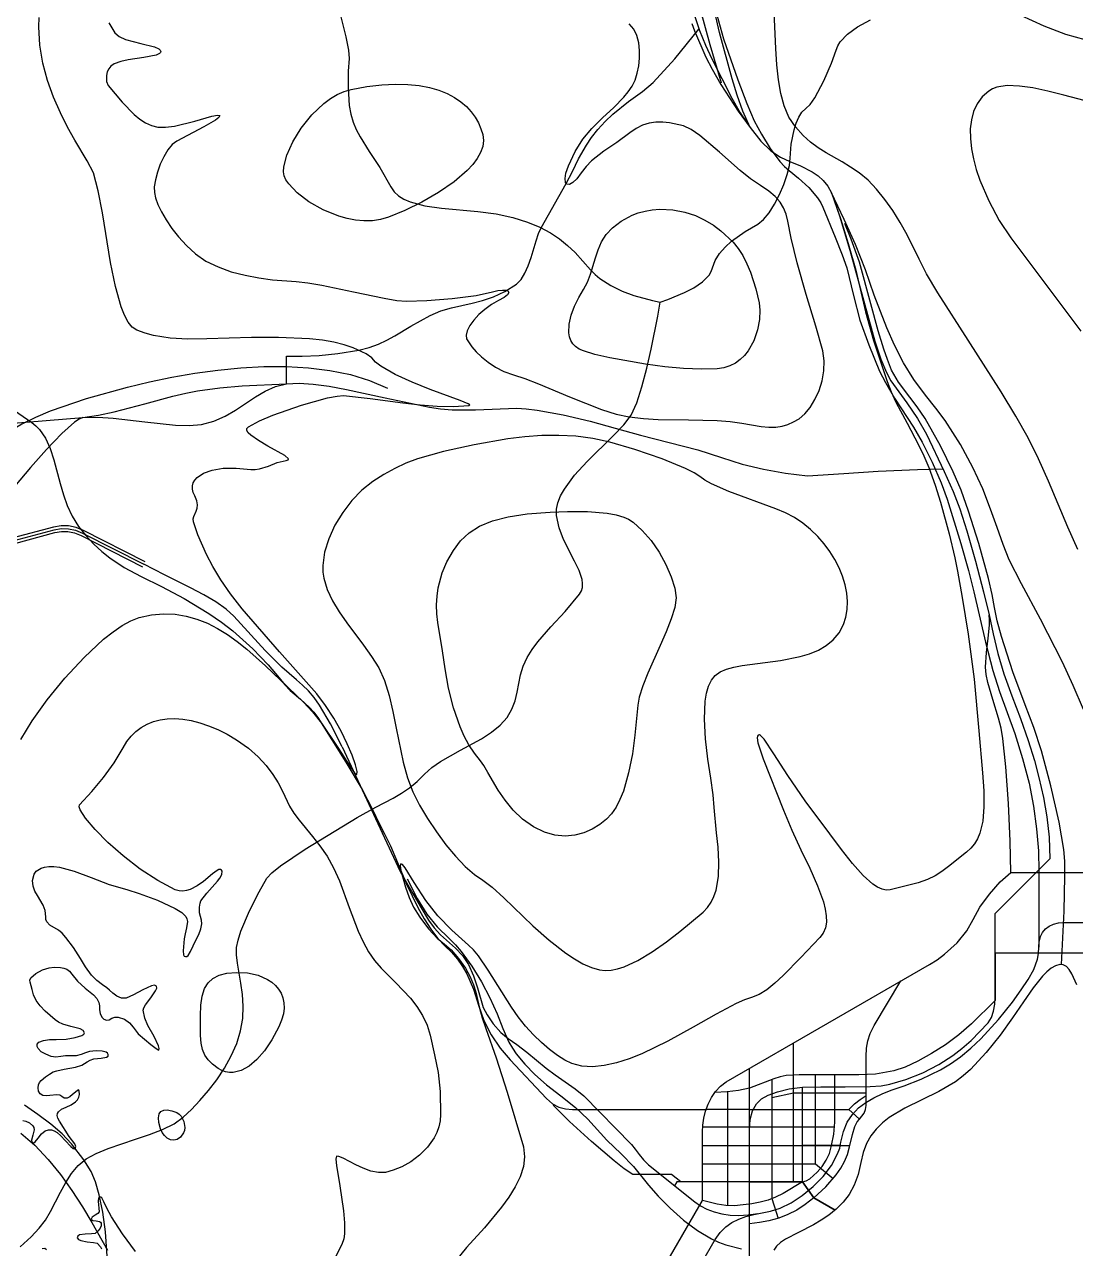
# Model space of a CAD drawing. Header units: inches. Extents: x 14835060 to 15200370, y 4673777 to 4962097.
# Drawn here: x 14933295 to 14964147, y 4713596 to 4749515 of the extents above; entities that cross this region are included whole.
import ezdxf

# ---------------------------------------------------------------- set-up
doc = ezdxf.new("R2010")
doc.units = ezdxf.units.IN
doc.header["$MEASUREMENT"] = 0
for name, color, linetype in [('100m', 7, 'Continuous'), ('200m', 7, 'Continuous'), ('500m', 7, 'Continuous'), ('8x', 7, 'Continuous'), ('8xx', 7, 'Continuous'), ('8xxÃ¦Â·Âµ', 7, 'Continuous'), ('8xÃ¦Â·Âµ', 7, 'Continuous'), ('9x', 7, 'Continuous'), ('9xx', 7, 'Continuous'), ('9xxÃ¦Â·Âµ', 7, 'Continuous'), ('9xÃ¦Â·Âµ', 7, 'Continuous'), ('Ã¥Â¶ÂºÃ¥ÂÂ—Ã¤ÂºÂ¤Ã©Â€Âš', 7, 'Continuous'), ('Ã¥Â·ÂžÃ¥Â¢Âƒ', 7, 'Continuous'), ('Ã¦Â²Â³Ã¥Â·ÂÃ£ÂƒÂ»Ã¦Â¹Â–Ã¦Â²Â¼', 7, 'Continuous'), ('Ã¦ÂµÂ·Ã¥Â²Â¸Ã§Â·Âš', 7, 'Continuous'), ('Ã¦ÂžÂ—Ã©ÂÂ“', 7, 'Continuous'), ('Ã¨Â‡Â¨Ã¦ÂµÂ·Ã§Â·Âš', 7, 'Continuous'), ('Ã©Â«Â˜Ã©Â€ÂŸÃ©ÂÂ“Ã¨Â·Â¯', 7, 'Continuous'), ('Ã©Â¹Â½Ã¥Â·ÂžÃ¥Â¸Â‚Ã©ÂÂ“', 7, 'Continuous'), ('Ã©Â¹Â½Ã¥Â·ÂžÃ§Â·Âš', 7, 'Continuous'), ('Ã©ÂÂ’Ã§Â©ÂºÃ¦Â€Â¥Ã¨Â¡ÂŒ', 7, 'Continuous')]:
    doc.layers.add(name, color=color, linetype=linetype)

msp = doc.modelspace()

# ---------------------------------------------------------------- linework, layer by layer
at = {"layer": '100m'}
for points in [[(14952888, 4749546), (14952965, 4749325), (14953295, 4748561), (14953478, 4748203), (14953736, 4747750), (14954249, 4746976), (14954593, 4746490), (14954385, 4746974), (14954211, 4747437), (14954065, 4747917), (14953694, 4749278), (14953534, 4750003)], [(14933188, 4728536), (14933521, 4729082), (14933964, 4729698), (14934482, 4730334), (14935044, 4730942), (14935615, 4731473), (14935895, 4731694), (14936164, 4731878), (14936420, 4732018), (14936658, 4732109), (14937025, 4732189), (14937378, 4732221), (14937716, 4732209), (14938043, 4732157), (14938358, 4732067), (14938664, 4731944), (14938961, 4731791), (14939252, 4731611), (14939537, 4731407), (14939817, 4731185), (14940371, 4730694), (14941486, 4729631), (14941753, 4729348), (14942015, 4729013), (14942495, 4728298), (14942861, 4727720), (14942981, 4727554), (14943021, 4727515), (14943048, 4727509), (14943056, 4727597), (14943008, 4727791), (14942909, 4728069), (14942767, 4728407), (14942586, 4728779), (14942374, 4729163), (14942135, 4729534), (14941877, 4729869), (14940785, 4731107), (14939688, 4732369), (14939344, 4732805), (14939057, 4733219), (14938824, 4733606), (14938637, 4733960), (14938385, 4734543), (14938257, 4734922), (14938248, 4735004), (14938266, 4735080), (14938336, 4735235), (14938365, 4735322), (14938376, 4735423), (14938357, 4735540), (14938295, 4735680), (14938248, 4735783), (14938225, 4735882), (14938225, 4735976), (14938249, 4736064), (14938293, 4736146), (14938359, 4736221), (14938547, 4736348), (14938807, 4736439), (14939130, 4736492), (14939509, 4736500), (14939936, 4736459), (14940066, 4736454), (14940196, 4736473), (14940453, 4736556), (14940711, 4736657), (14940974, 4736723), (14941032, 4736740), (14941040, 4736771), (14940936, 4736865), (14940442, 4737145), (14940163, 4737305), (14939938, 4737460), (14939863, 4737533), (14939822, 4737599), (14939823, 4737658), (14939872, 4737709), (14940197, 4737880), (14940583, 4738048), (14941429, 4738346), (14942191, 4738555), (14942474, 4738611), (14942656, 4738627), (14943443, 4738541), (14944401, 4738409), (14944907, 4738351), (14945409, 4738313), (14945893, 4738305), (14946343, 4738336), (14946363, 4738351), (14946321, 4738380), (14946083, 4738479), (14945201, 4738807), (14944677, 4739017), (14944176, 4739247), (14943760, 4739488), (14943603, 4739610), (14943489, 4739731), (14943320, 4739850), (14942940, 4740023), (14942680, 4740112), (14942378, 4740191), (14942038, 4740255), (14941662, 4740295), (14940749, 4740334), (14939955, 4740334), (14938645, 4740287), (14938091, 4740280), (14937576, 4740307), (14937083, 4740389), (14936838, 4740456), (14936591, 4740544), (14936457, 4740632), (14936336, 4740780), (14936227, 4740981), (14936130, 4741228), (14935962, 4741829), (14935822, 4742527), (14935581, 4743989), (14935459, 4744638), (14935322, 4745158), (14935131, 4745513), (14934771, 4746120), (14934562, 4746501), (14934350, 4746924), (14934149, 4747384), (14933971, 4747872), (14933831, 4748383), (14933741, 4748911), (14933715, 4749447), (14933729, 4749716)], [(14964378, 4729409), (14964082, 4730117), (14963765, 4730805), (14963123, 4732068), (14962565, 4733102), (14962202, 4733810), (14962024, 4734254), (14961848, 4734750), (14961654, 4735295), (14961424, 4735885), (14961137, 4736517), (14960775, 4737188), (14960318, 4737895), (14960048, 4738261), (14959747, 4738634), (14959403, 4739093), (14959099, 4739588), (14958834, 4740101), (14958605, 4740615), (14958240, 4741571), (14957983, 4742314), (14957685, 4743063), (14957358, 4743797), (14956986, 4744577), (14957244, 4743818), (14957477, 4743085), (14957700, 4742307), (14957987, 4741087), (14958220, 4740246), (14958614, 4739039), (14958733, 4738735), (14958875, 4738431), (14959201, 4737816), (14959539, 4737183), (14959698, 4736854), (14959840, 4736516), (14960026, 4736001), (14960188, 4735496), (14960442, 4734573), (14960605, 4733862), (14960682, 4733474), (14960823, 4732704), (14960996, 4731626), (14961171, 4730299), (14961312, 4728784), (14961415, 4727560), (14961452, 4727031), (14961460, 4726558), (14961427, 4726141), (14961339, 4725780), (14961271, 4725621), (14961184, 4725476), (14961076, 4725346), (14960947, 4725230), (14960422, 4724811), (14960223, 4724661), (14960027, 4724536), (14959807, 4724429), (14959532, 4724330), (14958709, 4724117), (14958592, 4724109), (14958468, 4724137), (14958338, 4724197), (14958201, 4724286), (14957912, 4724545), (14957603, 4724891), (14957276, 4725304), (14956934, 4725763), (14956216, 4726738), (14955699, 4727477), (14955293, 4728115), (14955004, 4728545), (14954904, 4728649), (14954866, 4728668), (14954835, 4728662), (14954813, 4728632), (14954803, 4728584), (14954820, 4728438), (14954975, 4727964), (14955572, 4726458), (14955816, 4725871), (14956082, 4725300), (14956344, 4724754), (14956574, 4724242), (14956745, 4723774), (14956801, 4723559), (14956832, 4723358), (14956835, 4723173), (14956807, 4723005), (14956744, 4722854), (14956643, 4722722), (14956085, 4722140), (14955566, 4721606), (14955321, 4721379), (14955084, 4721191), (14954857, 4721050), (14954638, 4720966), (14954431, 4720898), (14954186, 4720789), (14953601, 4720477), (14952921, 4720089), (14952181, 4719682), (14951419, 4719314), (14951040, 4719163), (14950670, 4719043), (14950312, 4718962), (14949971, 4718926), (14949652, 4718944), (14949359, 4719022), (14949159, 4719119), (14948941, 4719258), (14948710, 4719432), (14948474, 4719639), (14948237, 4719871), (14948006, 4720125), (14947789, 4720394), (14947590, 4720675), (14946910, 4721763), (14946622, 4722185), (14946479, 4722358), (14946332, 4722501), (14945844, 4722937), (14945433, 4723357), (14945072, 4723809), (14944737, 4724340), (14944472, 4724767), (14944389, 4724864), (14944340, 4724883), (14944323, 4724826), (14944341, 4724693), (14944477, 4724204), (14944585, 4723900), (14944719, 4723615), (14944901, 4723318), (14945155, 4722978), (14945409, 4722701), (14945620, 4722524), (14945819, 4722357), (14946036, 4722111), (14946236, 4721819), (14946376, 4721565), (14946472, 4721334), (14946539, 4721114), (14946650, 4720646), (14946726, 4720370), (14946837, 4720048), (14947138, 4719195), (14947464, 4718180), (14947939, 4716577), (14947976, 4716291), (14947943, 4715999), (14947849, 4715704), (14947703, 4715405), (14947516, 4715106), (14947295, 4714805), (14946794, 4714208), (14946273, 4713623), (14945809, 4713060)]]:
    msp.add_lwpolyline(points, dxfattribs=at)
at = {"layer": '200m'}
for points in [[(14964218, 4734113), (14963926, 4734765), (14963351, 4736115), (14963059, 4736771), (14962756, 4737387), (14962398, 4738024), (14961964, 4738737), (14960996, 4740248), (14960108, 4741640), (14959773, 4742202), (14959553, 4742630), (14959205, 4743345), (14959003, 4743704), (14958784, 4744052), (14958551, 4744380), (14958308, 4744680), (14958057, 4744943), (14957800, 4745158), (14957545, 4745332), (14957299, 4745481), (14956826, 4745751), (14956597, 4745895), (14956372, 4746062), (14956150, 4746262), (14955928, 4746507), (14955736, 4746797), (14955594, 4747124), (14955494, 4747488), (14955427, 4747889), (14955383, 4748329), (14955355, 4748807), (14955305, 4749879)], [(14962534, 4749793), (14963214, 4749474), (14963852, 4749227), (14964425, 4749070), (14965532, 4748813), (14966684, 4748513), (14967810, 4748226), (14968842, 4748007), (14969345, 4747902), (14969875, 4747760), (14970899, 4747428), (14971682, 4747137), (14971994, 4747013), (14970926, 4747963), (14969982, 4748755), (14969521, 4749115), (14969112, 4749407), (14968835, 4749612)], [(14935772, 4749561), (14935949, 4749270), (14936079, 4749159), (14936263, 4749075), (14936707, 4748958), (14937109, 4748861), (14937240, 4748801), (14937279, 4748765), (14937296, 4748724), (14937289, 4748690), (14937263, 4748662), (14937158, 4748616), (14936796, 4748549), (14936341, 4748477), (14936120, 4748426), (14935926, 4748356), (14935832, 4748294), (14935766, 4748213), (14935723, 4748121), (14935701, 4748023), (14935705, 4747842), (14935749, 4747726), (14936163, 4747239), (14936517, 4746873), (14936684, 4746735), (14936852, 4746628), (14937025, 4746551), (14937209, 4746504), (14937432, 4746498), (14937703, 4746535), (14938295, 4746680), (14938799, 4746821), (14938958, 4746854), (14939025, 4746843), (14938998, 4746790), (14938901, 4746712), (14938563, 4746508), (14937769, 4746096), (14937633, 4745994), (14937503, 4745835), (14937384, 4745636), (14937281, 4745412), (14937197, 4745179), (14937137, 4744953), (14937106, 4744750), (14937107, 4744586), (14937143, 4744427), (14937212, 4744235), (14937314, 4744018), (14937449, 4743781), (14937616, 4743533), (14937816, 4743280), (14938048, 4743029), (14938312, 4742786), (14938621, 4742572), (14938977, 4742399), (14939365, 4742261), (14939770, 4742156), (14940178, 4742079), (14940573, 4742025), (14941266, 4741971), (14941609, 4741937), (14942021, 4741867), (14942951, 4741670), (14943849, 4741480), (14944221, 4741418), (14944508, 4741394), (14945109, 4741418), (14945849, 4741479), (14946552, 4741566), (14947037, 4741666), (14947190, 4741705), (14947322, 4741722), (14947425, 4741717), (14947492, 4741691), (14947512, 4741647), (14947477, 4741585), (14947378, 4741506), (14947207, 4741411), (14947001, 4741295), (14946808, 4741155), (14946634, 4741000), (14946486, 4740838), (14946369, 4740678), (14946291, 4740528), (14946257, 4740396), (14946274, 4740291), (14946429, 4740057), (14946555, 4739912), (14946713, 4739758), (14946902, 4739606), (14947121, 4739463), (14947370, 4739337), (14947649, 4739239), (14947981, 4739128), (14948380, 4738971), (14949295, 4738589), (14950236, 4738221), (14950667, 4738084), (14951044, 4737999), (14951462, 4737951), (14951898, 4737927), (14952782, 4737914), (14953624, 4737897), (14954007, 4737867), (14954354, 4737813), (14954919, 4737715), (14955149, 4737697), (14955353, 4737702), (14955537, 4737729), (14955707, 4737779), (14955871, 4737852), (14956034, 4737948), (14956198, 4738086), (14956355, 4738275), (14956498, 4738507), (14956618, 4738770), (14956708, 4739054), (14956762, 4739350), (14956772, 4739647), (14956730, 4739935), (14956525, 4740662), (14956244, 4741590), (14955973, 4742517), (14955796, 4743245), (14955704, 4743739), (14955649, 4743945), (14955576, 4744132), (14955474, 4744304), (14955333, 4744467), (14955144, 4744627), (14954897, 4744789), (14954608, 4744985), (14954305, 4745227), (14953692, 4745772), (14953116, 4746262), (14952861, 4746437), (14952639, 4746538), (14952233, 4746628), (14952031, 4746648), (14951831, 4746646), (14951633, 4746618), (14951438, 4746559), (14951247, 4746466), (14951060, 4746334), (14950680, 4746056), (14950297, 4745799), (14949939, 4745518), (14949778, 4745352), (14949635, 4745163), (14949506, 4744990), (14949390, 4744877), (14949293, 4744823), (14949219, 4744825), (14949173, 4744883), (14949162, 4744993), (14949189, 4745155), (14949261, 4745366), (14949461, 4745792), (14949686, 4746147), (14949949, 4746464), (14950263, 4746775), (14950596, 4747080), (14950893, 4747378), (14951020, 4747535), (14951129, 4747702), (14951217, 4747883), (14951281, 4748082), (14951324, 4748300), (14951349, 4748527), (14951351, 4748756), (14951326, 4748980), (14951270, 4749190), (14951179, 4749379), (14951048, 4749538)], [(14950178, 4721771), (14950340, 4721752), (14950515, 4721763), (14950700, 4721801), (14950894, 4721864), (14951301, 4722051), (14951721, 4722301), (14952137, 4722591), (14952536, 4722898), (14953216, 4723469), (14953346, 4723603), (14953451, 4723757), (14953533, 4723926), (14953594, 4724110), (14953664, 4724510), (14953679, 4724937), (14953656, 4725373), (14953613, 4725797), (14953543, 4726533), (14953506, 4726913), (14953438, 4727402), (14953358, 4727960), (14953290, 4728548), (14953256, 4729127), (14953276, 4729657), (14953315, 4729891), (14953375, 4730098), (14953460, 4730273), (14953572, 4730411), (14953720, 4730515), (14953905, 4730596), (14954122, 4730659), (14954365, 4730708), (14955491, 4730856), (14956069, 4730969), (14956343, 4731051), (14956599, 4731156), (14956831, 4731289), (14957035, 4731456), (14957205, 4731660), (14957335, 4731905), (14957404, 4732121), (14957442, 4732349), (14957450, 4732585), (14957430, 4732829), (14957383, 4733076), (14957309, 4733324), (14957210, 4733572), (14957086, 4733815), (14956939, 4734051), (14956771, 4734279), (14956581, 4734494), (14956371, 4734695), (14956143, 4734879), (14955897, 4735043), (14955634, 4735184), (14955355, 4735300), (14953970, 4735809), (14953458, 4736036), (14953263, 4736145), (14953115, 4736252), (14952952, 4736359), (14952700, 4736485), (14952009, 4736766), (14951213, 4737042), (14950481, 4737257), (14949977, 4737365), (14949475, 4737430), (14948976, 4737457), (14948478, 4737451), (14947982, 4737416), (14947486, 4737357), (14946496, 4737185), (14945595, 4736989), (14944836, 4736771), (14944493, 4736641), (14944163, 4736490), (14943841, 4736313), (14943519, 4736105), (14943201, 4735850), (14942904, 4735542), (14942635, 4735194), (14942406, 4734818), (14942226, 4734425), (14942105, 4734027), (14942054, 4733636), (14942057, 4733446), (14942081, 4733263), (14942178, 4732934), (14942333, 4732607), (14942532, 4732281), (14942760, 4731955), (14943251, 4731299), (14943485, 4730968), (14943693, 4730632), (14943863, 4730260), (14943998, 4729828), (14944109, 4729356), (14944207, 4728861), (14944410, 4727870), (14944536, 4727411), (14944695, 4727000), (14944894, 4726610), (14945128, 4726212), (14945388, 4725820), (14945665, 4725447), (14945948, 4725105), (14946230, 4724808), (14946500, 4724570), (14946749, 4724403), (14947024, 4724204), (14947369, 4723890), (14948217, 4723070), (14948694, 4722644), (14949189, 4722259), (14949438, 4722095), (14949687, 4721955), (14949935, 4721846), (14950178, 4721771)], [(14933246, 4717355), (14933339, 4717334), (14933439, 4717280), (14933539, 4717200), (14933571, 4717145), (14933576, 4717076), (14933540, 4716919), (14933503, 4716778), (14933506, 4716727), (14933537, 4716698), (14933571, 4716701), (14933608, 4716730), (14933692, 4716837), (14933790, 4716962), (14933902, 4717051), (14933996, 4717077), (14934085, 4717075), (14934170, 4717047), (14934257, 4716997), (14934358, 4716901), (14934487, 4716768), (14934657, 4716587), (14934728, 4716530), (14934758, 4716523), (14934783, 4716534), (14934801, 4716590), (14934768, 4716667), (14934607, 4716888), (14934319, 4717332), (14934276, 4717425), (14934259, 4717500), (14934264, 4717562), (14934289, 4717612), (14934384, 4717686), (14934516, 4717746), (14934664, 4717812), (14934797, 4717902), (14934849, 4717961), (14934886, 4718033), (14934906, 4718119), (14934904, 4718222), (14934885, 4718249), (14934842, 4718228), (14934708, 4718111), (14934627, 4718050), (14934544, 4718010), (14934462, 4718008), (14934389, 4718062), (14934333, 4718095), (14934249, 4718103), (14934037, 4718084), (14933928, 4718079), (14933831, 4718091), (14933755, 4718131), (14933709, 4718211), (14933695, 4718311), (14933707, 4718397), (14933740, 4718469), (14933789, 4718531), (14933909, 4718630), (14934026, 4718712), (14934132, 4718777), (14934246, 4718815), (14934458, 4718856), (14934796, 4718919), (14934981, 4718979), (14935136, 4719071), (14935226, 4719126), (14935329, 4719159), (14935541, 4719186), (14935704, 4719211), (14935747, 4719241), (14935753, 4719292), (14935733, 4719329), (14935694, 4719357), (14935571, 4719390), (14935400, 4719394), (14935201, 4719375), (14935087, 4719341), (14934955, 4719288), (14934808, 4719247), (14934649, 4719249), (14934503, 4719254), (14934357, 4719230), (14934214, 4719212), (14934076, 4719232), (14933924, 4719295), (14933787, 4719370), (14933693, 4719467), (14933669, 4719526), (14933666, 4719594), (14933720, 4719652), (14933850, 4719700), (14934026, 4719730), (14934221, 4719734), (14934514, 4719741), (14934783, 4719784), (14934978, 4719850), (14935033, 4719887), (14935052, 4719925), (14935018, 4719995), (14934932, 4720043), (14934660, 4720113), (14934416, 4720182), (14934298, 4720235), (14934191, 4720305), (14933898, 4720562), (14933754, 4720715), (14933638, 4720877), (14933561, 4721043), (14933517, 4721197), (14933464, 4721410), (14933456, 4721473), (14933485, 4721539), (14933625, 4721666), (14933823, 4721771), (14934019, 4721831), (14934168, 4721850), (14934354, 4721847), (14934448, 4721827), (14934538, 4721791), (14934619, 4721733), (14934686, 4721651), (14934852, 4721439), (14935077, 4721237), (14935318, 4721036), (14935414, 4720930), (14935476, 4720820), (14935497, 4720713), (14935500, 4720604), (14935513, 4720496), (14935564, 4720390), (14935628, 4720328), (14935699, 4720302), (14935778, 4720311), (14935862, 4720352), (14935949, 4720384), (14936048, 4720383), (14936234, 4720323), (14936375, 4720221), (14936488, 4720096), (14936636, 4719901), (14937001, 4719585), (14937164, 4719461), (14937241, 4719421), (14937250, 4719464), (14937228, 4719547), (14937103, 4719815), (14936916, 4720143), (14936824, 4720357), (14936776, 4720586), (14936794, 4720661), (14936846, 4720752), (14937003, 4720957), (14937145, 4721155), (14937179, 4721236), (14937171, 4721297), (14937114, 4721325), (14937021, 4721309), (14936771, 4721191), (14936497, 4721036), (14936277, 4720941), (14936145, 4720947), (14936008, 4721002), (14935885, 4721085), (14935795, 4721176), (14935716, 4721244), (14935582, 4721337), (14935421, 4721461), (14935260, 4721622), (14935085, 4721861), (14934938, 4722103), (14934738, 4722432), (14934504, 4722725), (14934404, 4722848), (14934298, 4722943), (14934037, 4723086), (14933948, 4723180), (14933924, 4723248), (14933917, 4723334), (14933900, 4723518), (14933844, 4723676), (14933680, 4723951), (14933601, 4724086), (14933547, 4724231), (14933534, 4724393), (14933577, 4724583), (14933641, 4724666), (14933784, 4724753), (14933887, 4724787), (14934011, 4724808), (14934157, 4724810), (14934325, 4724789), (14934758, 4724666), (14935256, 4724480), (14935783, 4724283), (14936303, 4724129), (14936660, 4724019), (14937195, 4723816), (14937717, 4723573), (14937913, 4723454), (14938033, 4723343), (14938065, 4723274), (14938076, 4723194), (14938053, 4723011), (14938008, 4722829), (14937983, 4722680), (14937953, 4722332), (14937959, 4722216), (14937981, 4722180), (14938021, 4722161), (14938063, 4722167), (14938101, 4722197), (14938172, 4722314), (14938324, 4722643), (14938410, 4722814), (14938470, 4722979), (14938499, 4723125), (14938488, 4723235), (14938435, 4723442), (14938428, 4723611), (14938447, 4723734), (14938474, 4723801), (14938646, 4724026), (14938962, 4724373), (14939032, 4724463), (14939084, 4724571), (14939096, 4724667), (14939081, 4724701), (14939049, 4724721), (14939003, 4724719), (14938947, 4724692), (14938815, 4724591), (14938551, 4724368), (14938360, 4724244), (14938157, 4724136), (14938051, 4724100), (14937943, 4724083), (14937832, 4724089), (14937720, 4724123), (14937205, 4724391), (14936688, 4724732), (14936194, 4725117), (14935746, 4725515), (14935370, 4725894), (14935090, 4726224), (14934929, 4726473), (14934902, 4726559), (14934914, 4726612), (14935267, 4727010), (14935610, 4727420), (14935924, 4727845), (14936190, 4728290), (14936298, 4728471), (14936423, 4728631), (14936564, 4728770), (14936721, 4728887), (14936893, 4728984), (14937078, 4729058), (14937277, 4729110), (14937488, 4729139), (14937710, 4729145), (14937943, 4729129), (14938186, 4729088), (14938438, 4729024), (14938698, 4728936), (14938966, 4728823), (14939240, 4728685), (14939519, 4728522), (14939866, 4728280), (14940153, 4728028), (14940389, 4727769), (14940582, 4727511), (14940740, 4727257), (14940870, 4727013), (14941079, 4726575), (14941198, 4726375), (14941357, 4726164), (14941752, 4725691), (14941965, 4725417), (14942175, 4725112), (14942370, 4724770), (14942539, 4724386), (14942823, 4723606), (14943093, 4722907), (14943236, 4722593), (14943391, 4722306), (14943565, 4722049), (14943761, 4721822), (14944197, 4721395), (14944623, 4720940), (14944813, 4720694), (14944979, 4720433), (14945112, 4720154), (14945204, 4719853), (14945334, 4719282), (14945437, 4718761), (14945499, 4718204), (14945510, 4717528), (14945493, 4717341), (14945455, 4717165), (14945396, 4717000), (14945321, 4716845), (14945127, 4716568), (14944891, 4716334), (14944632, 4716142), (14944367, 4715995), (14944116, 4715891), (14943897, 4715830), (14943688, 4715824), (14943464, 4715871), (14943236, 4715954), (14943017, 4716055), (14942649, 4716246), (14942524, 4716301), (14942454, 4716306), (14942437, 4716220), (14942456, 4716031), (14942554, 4715436), (14942662, 4714706), (14942692, 4714350), (14942692, 4714031), (14942667, 4713879), (14942615, 4713717), (14942434, 4713373)], [(14936558, 4713507), (14936173, 4714023), (14935848, 4714524), (14935711, 4714781), (14935625, 4714969), (14935565, 4715082), (14935537, 4715108), (14935507, 4715112), (14935470, 4715074), (14935455, 4714985), (14935486, 4714675), (14935451, 4714625), (14935367, 4714571), (14935283, 4714515), (14935252, 4714459), (14935269, 4714433), (14935303, 4714418), (14935399, 4714406), (14935495, 4714390), (14935528, 4714371), (14935544, 4714339), (14935545, 4714262), (14935519, 4714191), (14935462, 4714118), (14935368, 4714036), (14935265, 4714026), (14935079, 4714022), (14934907, 4713995), (14934857, 4713963), (14934845, 4713914), (14934878, 4713863), (14934945, 4713828), (14935133, 4713791), (14935324, 4713774), (14935431, 4713751), (14935528, 4713647), (14935555, 4713590)], [(14933939, 4713561), (14933888, 4713599), (14933814, 4713586)]]:
    msp.add_lwpolyline(points, dxfattribs=at)
at = {"layer": '500m'}
for points in [[(14942883, 4747612), (14943349, 4747693), (14943781, 4747743), (14944179, 4747763), (14944544, 4747756), (14944878, 4747723), (14945180, 4747666), (14945453, 4747588), (14945698, 4747491), (14945914, 4747377), (14946105, 4747248), (14946270, 4747107), (14946410, 4746955), (14946527, 4746795), (14946621, 4746628), (14946695, 4746457), (14946748, 4746284), (14946768, 4746110), (14946745, 4745934), (14946682, 4745757), (14946583, 4745580), (14946452, 4745405), (14946293, 4745233), (14945904, 4744899), (14945448, 4744586), (14944955, 4744303), (14944455, 4744058), (14943979, 4743860), (14943747, 4743791), (14943507, 4743755), (14943261, 4743750), (14943014, 4743773), (14942768, 4743820), (14942524, 4743888), (14942060, 4744076), (14941645, 4744313), (14941301, 4744574), (14941052, 4744835), (14940971, 4744958), (14940921, 4745072), (14940902, 4745193), (14940910, 4745337), (14940998, 4745680), (14941173, 4746070), (14941420, 4746474), (14941728, 4746861), (14942083, 4747201), (14942274, 4747343), (14942472, 4747461), (14942676, 4747552), (14942883, 4747612)], [(14961602, 4747562), (14961410, 4747391), (14961263, 4747191), (14961157, 4746965), (14961090, 4746717), (14961059, 4746449), (14961061, 4746166), (14961092, 4745871), (14961151, 4745568), (14961234, 4745259), (14961338, 4744949), (14961598, 4744338), (14961909, 4743762), (14962247, 4743250), (14964301, 4740513)], [(14964808, 4747177), (14963807, 4747444), (14963338, 4747561), (14962899, 4747652), (14962498, 4747709), (14962144, 4747720), (14961842, 4747674), (14961714, 4747627), (14961602, 4747562)], [(14951943, 4744093), (14952330, 4744075), (14952679, 4744011), (14952991, 4743909), (14953269, 4743777), (14953517, 4743624), (14953736, 4743459), (14954099, 4743126), (14954249, 4742946), (14954383, 4742733), (14954500, 4742496), (14954602, 4742247), (14954760, 4741756), (14954863, 4741343), (14954885, 4741132), (14954870, 4740860), (14954811, 4740552), (14954702, 4740236), (14954535, 4739937), (14954428, 4739802), (14954304, 4739682), (14954163, 4739579), (14954003, 4739497), (14953823, 4739439), (14953624, 4739408), (14953164, 4739396), (14952643, 4739419), (14952088, 4739470), (14951523, 4739544), (14950473, 4739733), (14950039, 4739835), (14949702, 4739935), (14949575, 4739991), (14949473, 4740062), (14949393, 4740147), (14949335, 4740244), (14949296, 4740352), (14949276, 4740468), (14949282, 4740720), (14949341, 4740985), (14949440, 4741252), (14949565, 4741506), (14949702, 4741734), (14949823, 4741953), (14949914, 4742185), (14950057, 4742667), (14950135, 4742907), (14950235, 4743137), (14950369, 4743354), (14950551, 4743550), (14950809, 4743744), (14951130, 4743916), (14951313, 4743985), (14951510, 4744040), (14951720, 4744077), (14951943, 4744093)], [(14946680, 4727906), (14946500, 4728130), (14946342, 4728373), (14946203, 4728630), (14946081, 4728901), (14945886, 4729465), (14945744, 4730042), (14945640, 4730605), (14945562, 4731131), (14945431, 4731971), (14945395, 4732224), (14945388, 4732481), (14945406, 4732736), (14945443, 4732983), (14945559, 4733423), (14945694, 4733750), (14945884, 4734077), (14946097, 4734359), (14946349, 4734597), (14946656, 4734794), (14947031, 4734952), (14947492, 4735071), (14948052, 4735155), (14948728, 4735204), (14949239, 4735223), (14949822, 4735222), (14950398, 4735176), (14950660, 4735128), (14950892, 4735060), (14951025, 4734997), (14951160, 4734909), (14951429, 4734671), (14951686, 4734369), (14951921, 4734026), (14952123, 4733664), (14952281, 4733306), (14952384, 4732975), (14952421, 4732693), (14952383, 4732411), (14952282, 4732072), (14952134, 4731694), (14951959, 4731292), (14951597, 4730483), (14951445, 4730108), (14951336, 4729775), (14951300, 4729536), (14951262, 4729151), (14951212, 4728662), (14951138, 4728115), (14951029, 4727551), (14950874, 4727014), (14950775, 4726769), (14950660, 4726547), (14950528, 4726354), (14950377, 4726195), (14950180, 4726040), (14949957, 4725905), (14949712, 4725798), (14949447, 4725727), (14949164, 4725701), (14948866, 4725726), (14948556, 4725813), (14948236, 4725969), (14947917, 4726197), (14947642, 4726464), (14947405, 4726751), (14947204, 4727043), (14946893, 4727569), (14946776, 4727770), (14946680, 4727906)], [(14939516, 4721700), (14939840, 4721686), (14940150, 4721616), (14940429, 4721493), (14940552, 4721411), (14940661, 4721317), (14940753, 4721209), (14940827, 4721088), (14940880, 4720955), (14940911, 4720809), (14940916, 4720651), (14940895, 4720480), (14940844, 4720297), (14940762, 4720101), (14940556, 4719722), (14940340, 4719400), (14940115, 4719140), (14939886, 4718944), (14939654, 4718817), (14939425, 4718761), (14939311, 4718761), (14939200, 4718780), (14939090, 4718819), (14938982, 4718878), (14938812, 4719002), (14938683, 4719131), (14938589, 4719271), (14938525, 4719432), (14938486, 4719620), (14938465, 4719843), (14938460, 4720425), (14938475, 4720741), (14938515, 4721006), (14938583, 4721222), (14938685, 4721394), (14938825, 4721524), (14939007, 4721616), (14939236, 4721674), (14939516, 4721700)], [(14937960, 4716988), (14937872, 4716866), (14937776, 4716796), (14937677, 4716772), (14937579, 4716786), (14937487, 4716834), (14937405, 4716908), (14937337, 4717001), (14937290, 4717108), (14937242, 4717290), (14937230, 4717435), (14937251, 4717544), (14937302, 4717619), (14937382, 4717659), (14937488, 4717666), (14937617, 4717641), (14937767, 4717586), (14937835, 4717543), (14937892, 4717482), (14937973, 4717324), (14937999, 4717147), (14937988, 4717063), (14937960, 4716988)]]:
    msp.add_lwpolyline(points, dxfattribs=at)
at = {"layer": '8x'}
msp.add_lwpolyline([(14962247, 4724629), (14965557, 4724629)], dxfattribs=at)
at = {"layer": '8xx'}
msp.add_lwpolyline([(14961792, 4722274), (14964457, 4722274), (14964869, 4722294), (14965266, 4722354), (14965646, 4722451), (14966009, 4722584), (14969120, 4723906)], dxfattribs=at)
at = {"layer": '8xxÃ¦Â·Âµ'}
msp.add_lwpolyline([(14961792, 4722274), (14964457, 4722274), (14964869, 4722294), (14965266, 4722354), (14965646, 4722451), (14966009, 4722584), (14969120, 4723906)], dxfattribs=at)
at = {"layer": '8xÃ¦Â·Âµ'}
msp.add_lwpolyline([(14962247, 4724629), (14965557, 4724629)], dxfattribs=at)
at = {"layer": '9x'}
for points in [[(14952798, 4750281), (14953110, 4749343), (14953285, 4748908), (14953471, 4748507), (14954058, 4747353), (14954303, 4746927), (14954593, 4746489), (14954910, 4746089), (14955207, 4745812), (14955489, 4745624), (14955762, 4745491), (14956071, 4745363), (14956419, 4745191), (14956588, 4745077), (14956744, 4744940), (14956879, 4744775), (14956986, 4744577), (14957221, 4743898), (14957522, 4742889), (14958067, 4740894), (14958256, 4740224), (14958437, 4739692), (14958598, 4739302), (14958727, 4739058), (14959196, 4738413), (14959508, 4737957), (14959771, 4737497), (14960294, 4736399), (14960556, 4735809), (14960755, 4735301), (14960956, 4734656), (14961209, 4733764), (14961447, 4732863), (14961608, 4732192)], [(14931971, 4738890), (14933507, 4737836), (14933626, 4737742), (14933731, 4737632), (14933907, 4737372), (14934047, 4737070), (14934161, 4736739), (14934346, 4736046), (14934438, 4735710), (14934543, 4735401), (14934694, 4735083), (14934881, 4734787), (14935096, 4734515), (14935327, 4734270), (14935565, 4734052), (14935800, 4733864), (14936221, 4733584), (14936724, 4733319), (14937317, 4733026), (14937984, 4732675), (14938711, 4732233), (14939074, 4731979), (14939409, 4731718), (14939993, 4731198), (14940452, 4730722), (14940772, 4730338), (14940938, 4730140), (14941098, 4729976), (14941396, 4729714), (14941665, 4729475), (14941788, 4729340), (14941904, 4729180), (14942732, 4727866), (14943208, 4727068), (14943525, 4726462), (14943701, 4726085), (14943865, 4725765), (14944038, 4725410), (14944240, 4724925), (14944505, 4724286), (14944839, 4723600), (14945026, 4723270), (14945223, 4722965), (14945427, 4722698), (14945635, 4722481), (14945832, 4722288), (14946003, 4722085), (14946150, 4721874), (14946277, 4721655), (14946478, 4721204), (14946625, 4720740), (14946783, 4720289), (14946998, 4719868), (14947259, 4719480), (14947554, 4719131), (14948615, 4717999), (14948794, 4717842), (14948978, 4717745), (14949173, 4717694), (14949385, 4717680), (14953304, 4717680)], [(14935008, 4737978), (14935445, 4737988), (14935900, 4737962), (14936831, 4737852), (14937723, 4737755), (14938129, 4737745), (14938495, 4737778), (14938856, 4737875), (14939185, 4738022), (14939492, 4738202), (14939786, 4738396), (14940073, 4738587), (14940363, 4738758), (14940665, 4738891), (14940986, 4738968), (14941355, 4738987), (14941771, 4738962), (14942235, 4738899), (14942743, 4738806), (14943886, 4738560), (14945186, 4738284), (14945510, 4738235), (14945848, 4738209), (14946538, 4738206), (14947745, 4738252), (14948018, 4738238), (14948345, 4738198), (14949103, 4738058), (14949903, 4737870), (14950630, 4737668), (14951374, 4737465), (14952223, 4737252), (14953056, 4737033), (14953753, 4736810), (14954359, 4736612), (14954990, 4736462), (14955635, 4736352), (14956281, 4736275), (14957345, 4736335), (14958351, 4736412), (14959505, 4736459), (14960252, 4736480)], [(14932859, 4737809), (14935008, 4737978)], [(14951281, 4711694), (14953193, 4715005), (14953193, 4717024), (14953203, 4717217), (14953234, 4717421), (14953287, 4717628), (14953362, 4717834), (14953460, 4718029), (14953581, 4718207), (14953726, 4718361), (14953895, 4718484), (14959858, 4721927), (14960089, 4722072), (14960302, 4722230), (14960670, 4722569), (14960954, 4722919), (14961144, 4723254), (14961340, 4723610), (14961619, 4723999), (14961936, 4724359), (14962247, 4724629), (14962228, 4725550), (14962177, 4726658), (14962104, 4727734), (14962018, 4728561), (14961962, 4728869), (14961889, 4729163), (14961722, 4729711), (14961575, 4730208), (14961528, 4730439), (14961509, 4730658), (14961531, 4731088), (14961582, 4731507), (14961622, 4731885), (14961624, 4732049), (14961608, 4732192)]]:
    msp.add_lwpolyline(points, dxfattribs=at)
at = {"layer": '9xx'}
for points in [[(14935008, 4737978), (14935470, 4738052), (14935930, 4738149), (14936824, 4738380), (14937651, 4738607), (14938027, 4738699), (14938372, 4738766), (14939030, 4738854), (14939689, 4738912), (14940986, 4738968)], [(14935008, 4737978), (14934902, 4737938), (14934759, 4737841), (14934387, 4737508), (14933941, 4737043), (14933468, 4736514), (14932635, 4735529), (14932272, 4735083), (14929859, 4736947), (14930143, 4737910)], [(14961608, 4732192), (14961728, 4731631), (14961867, 4731060), (14962045, 4730461), (14962280, 4729815), (14962537, 4729145), (14962761, 4728502), (14962943, 4727916), (14963072, 4727415), (14963206, 4726835), (14963308, 4726263), (14963372, 4725669), (14963398, 4725036)], [(14961792, 4722274), (14961792, 4723430), (14963398, 4725036)], [(14961792, 4722274), (14961792, 4720873), (14961097, 4720189), (14960724, 4719867), (14960329, 4719577), (14959922, 4719318), (14959523, 4719093), (14959146, 4718918), (14958810, 4718809), (14958277, 4718717), (14957787, 4718695), (14957083, 4718695)], [(14954575, 4715555), (14956129, 4715555), (14956236, 4715581), (14956351, 4715646), (14956560, 4715832), (14956707, 4716007), (14956830, 4716192), (14956922, 4716384), (14956986, 4716617), (14957053, 4716951), (14957083, 4717302), (14957083, 4718340), (14957083, 4718695)], [(14935753, 4712951), (14935671, 4714084), (14935596, 4714664), (14935489, 4715172), (14935378, 4715551), (14935252, 4715859), (14935040, 4716198), (14934673, 4716672), (14934400, 4716961), (14934065, 4717249), (14933688, 4717532), (14933291, 4717804)], [(14954575, 4715555), (14952561, 4715555), (14952285, 4715772), (14951150, 4715772), (14950898, 4715937), (14950601, 4716165), (14949938, 4716732), (14949296, 4717328), (14948812, 4717806)], [(14931712, 4703328), (14933538, 4703790), (14939420, 4704961), (14956462, 4708359), (14956092, 4710226), (14955972, 4710677), (14955802, 4711093), (14955597, 4711444), (14955486, 4711587), (14955372, 4711702), (14954575, 4712402), (14954575, 4715555)]]:
    msp.add_lwpolyline(points, dxfattribs=at)
at = {"layer": '9xxÃ¦Â·Âµ'}
for points in [[(14935008, 4737978), (14935470, 4738052), (14935930, 4738149), (14936824, 4738380), (14937651, 4738607), (14938027, 4738699), (14938372, 4738766), (14939030, 4738854), (14939689, 4738912), (14940986, 4738968)], [(14935008, 4737978), (14934902, 4737938), (14934759, 4737841), (14934387, 4737508), (14933941, 4737043), (14933468, 4736514), (14932635, 4735529), (14932272, 4735083)], [(14961608, 4732192), (14961728, 4731631), (14961867, 4731060), (14962045, 4730461), (14962280, 4729815), (14962537, 4729145), (14962761, 4728502), (14962943, 4727916), (14963072, 4727415), (14963206, 4726835), (14963308, 4726263), (14963372, 4725669), (14963398, 4725036)], [(14961792, 4722274), (14961792, 4723430), (14963398, 4725036)], [(14961792, 4722274), (14961792, 4720873), (14961097, 4720189), (14960724, 4719867), (14960329, 4719577), (14959922, 4719318), (14959523, 4719093), (14959146, 4718918), (14958810, 4718809), (14958277, 4718717), (14957787, 4718695), (14957083, 4718695)], [(14954575, 4715555), (14956129, 4715555), (14956236, 4715581), (14956351, 4715646), (14956560, 4715832), (14956707, 4716007), (14956830, 4716192), (14956922, 4716384), (14956986, 4716617), (14957053, 4716951), (14957083, 4717302), (14957083, 4718340), (14957083, 4718695)], [(14935753, 4712951), (14935671, 4714084), (14935596, 4714664), (14935489, 4715172), (14935378, 4715551), (14935252, 4715859), (14935040, 4716198), (14934673, 4716672), (14934400, 4716961), (14934065, 4717249), (14933688, 4717532), (14933291, 4717804)], [(14954575, 4715555), (14952561, 4715555), (14952285, 4715772), (14951150, 4715772), (14950898, 4715937), (14950601, 4716165), (14949938, 4716732), (14949296, 4717328), (14948812, 4717806)], [(14931712, 4703328), (14933538, 4703790), (14939420, 4704961), (14956462, 4708359), (14956092, 4710226), (14955972, 4710677), (14955802, 4711093), (14955597, 4711444), (14955486, 4711587), (14955372, 4711702), (14954575, 4712402), (14954575, 4715555)]]:
    msp.add_lwpolyline(points, dxfattribs=at)
at = {"layer": '9xÃ¦Â·Âµ'}
for points in [[(14952798, 4750281), (14953110, 4749343), (14953285, 4748908), (14953471, 4748507), (14954058, 4747353), (14954303, 4746927), (14954593, 4746489), (14954910, 4746089), (14955207, 4745812), (14955489, 4745624), (14955762, 4745491), (14956071, 4745363), (14956419, 4745191), (14956588, 4745077), (14956744, 4744940), (14956879, 4744775), (14956986, 4744577), (14957221, 4743898), (14957522, 4742889), (14958067, 4740894), (14958256, 4740224), (14958437, 4739692), (14958598, 4739302), (14958727, 4739058), (14959196, 4738413), (14959508, 4737957), (14959771, 4737497), (14960294, 4736399), (14960556, 4735809), (14960755, 4735301), (14960956, 4734656), (14961209, 4733764), (14961447, 4732863), (14961608, 4732192)], [(14931971, 4738890), (14933507, 4737836), (14933626, 4737742), (14933731, 4737632), (14933907, 4737372), (14934047, 4737070), (14934161, 4736739), (14934346, 4736046), (14934438, 4735710), (14934543, 4735401), (14934694, 4735083), (14934881, 4734787), (14935096, 4734515), (14935327, 4734270), (14935565, 4734052), (14935800, 4733864), (14936221, 4733584), (14936724, 4733319), (14937317, 4733026), (14937984, 4732675), (14938711, 4732233), (14939074, 4731979), (14939409, 4731718), (14939993, 4731198), (14940452, 4730722), (14940772, 4730338), (14940938, 4730140), (14941098, 4729976), (14941396, 4729714), (14941665, 4729475), (14941788, 4729340), (14941904, 4729180), (14942732, 4727866), (14943208, 4727068), (14943525, 4726462), (14943701, 4726085), (14943865, 4725765), (14944038, 4725410), (14944240, 4724925), (14944505, 4724286), (14944839, 4723600), (14945026, 4723270), (14945223, 4722965), (14945427, 4722698), (14945635, 4722481), (14945832, 4722288), (14946003, 4722085), (14946150, 4721874), (14946277, 4721655), (14946478, 4721204), (14946625, 4720740), (14946783, 4720289), (14946998, 4719868), (14947259, 4719480), (14947554, 4719131), (14948615, 4717999), (14948794, 4717842), (14948978, 4717745), (14949173, 4717694), (14949385, 4717680), (14953304, 4717680)], [(14935008, 4737978), (14935445, 4737988), (14935900, 4737962), (14936831, 4737852), (14937723, 4737755), (14938129, 4737745), (14938495, 4737778), (14938856, 4737875), (14939185, 4738022), (14939492, 4738202), (14939786, 4738396), (14940073, 4738587), (14940363, 4738758), (14940665, 4738891), (14940986, 4738968), (14941355, 4738987), (14941771, 4738962), (14942235, 4738899), (14942743, 4738806), (14943886, 4738560), (14945186, 4738284), (14945510, 4738235), (14945848, 4738209), (14946538, 4738206), (14947745, 4738252), (14948018, 4738238), (14948345, 4738198), (14949103, 4738058), (14949903, 4737870), (14950630, 4737668), (14951374, 4737465), (14952223, 4737252), (14953056, 4737033), (14953753, 4736810), (14954359, 4736612), (14954990, 4736462), (14955635, 4736352), (14956281, 4736275), (14957345, 4736335), (14958351, 4736412), (14959505, 4736459), (14960252, 4736480)], [(14935008, 4737978), (14935445, 4737988), (14935900, 4737962), (14936831, 4737852), (14937723, 4737755), (14938129, 4737745), (14938495, 4737778), (14938856, 4737875), (14939185, 4738022), (14939492, 4738202), (14939786, 4738396), (14940073, 4738587), (14940363, 4738758), (14940665, 4738891), (14940986, 4738968)], [(14932859, 4737809), (14935008, 4737978)], [(14951281, 4711694), (14953193, 4715005), (14953193, 4717024), (14953203, 4717217), (14953234, 4717421), (14953287, 4717628), (14953362, 4717834), (14953460, 4718029), (14953581, 4718207), (14953726, 4718361), (14953895, 4718484), (14959858, 4721927), (14960089, 4722072), (14960302, 4722230), (14960670, 4722569), (14960954, 4722919), (14961144, 4723254), (14961340, 4723610), (14961619, 4723999), (14961936, 4724359), (14962247, 4724629), (14962228, 4725550), (14962177, 4726658), (14962104, 4727734), (14962018, 4728561), (14961962, 4728869), (14961889, 4729163), (14961722, 4729711), (14961575, 4730208), (14961528, 4730439), (14961509, 4730658), (14961531, 4731088), (14961582, 4731507), (14961622, 4731885), (14961624, 4732049), (14961608, 4732192)]]:
    msp.add_lwpolyline(points, dxfattribs=at)
at = {"layer": 'Ã¥Â¶ÂºÃ¥ÂÂ—Ã¤ÂºÂ¤Ã©Â€Âš'}
for points in [[(14961586, 4720222), (14961678, 4720373), (14961742, 4720566), (14961779, 4720771), (14961792, 4720955), (14961792, 4722274), (14964457, 4722274)], [(14954575, 4717097), (14954599, 4717386), (14954669, 4717640), (14954780, 4717845), (14954925, 4717986), (14955127, 4718094), (14955403, 4718197), (14955744, 4718281), (14956137, 4718333), (14956667, 4718342), (14957385, 4718338), (14958120, 4718352), (14958440, 4718375), (14958700, 4718415), (14959169, 4718554), (14959661, 4718756), (14960134, 4719001), (14960549, 4719264), (14960814, 4719470), (14961080, 4719704), (14961586, 4720222)], [(14954575, 4717097), (14954599, 4717386), (14954669, 4717640), (14954780, 4717845), (14954925, 4717986), (14955127, 4718094), (14955403, 4718197), (14955744, 4718281), (14956137, 4718333), (14956667, 4718342), (14957385, 4718338), (14958120, 4718352), (14958440, 4718375), (14958700, 4718415), (14959169, 4718554), (14959661, 4718756), (14960134, 4719001), (14960549, 4719264), (14960814, 4719470), (14961080, 4719704), (14961586, 4720222)], [(14956129, 4715555), (14956129, 4718332)], [(14954575, 4711464), (14954575, 4712402), (14954575, 4715555), (14954575, 4718306)], [(14957237, 4716617), (14956129, 4716617)], [(14957091, 4714723), (14956467, 4715084), (14956129, 4715555), (14954575, 4715555), (14952444, 4715555), (14952376, 4715440)], [(14956467, 4715084), (14956213, 4714890), (14955963, 4714726), (14955707, 4714592), (14955438, 4714487), (14955146, 4714411), (14954867, 4714358), (14954575, 4714319)]]:
    msp.add_lwpolyline(points, dxfattribs=at)
at = {"layer": 'Ã¥Â·ÂžÃ¥Â¢Âƒ'}
for points in [[(14942478, 4750175), (14942730, 4749151), (14942802, 4748763), (14942823, 4748521), (14942801, 4748141), (14942793, 4747657), (14942830, 4747137), (14942875, 4746885), (14942943, 4746649), (14943035, 4746430), (14943146, 4746218), (14943414, 4745791), (14943723, 4745319), (14944047, 4744752), (14944145, 4744608), (14944274, 4744487), (14944432, 4744388), (14944614, 4744308), (14945042, 4744193), (14945534, 4744123), (14946607, 4744027), (14947138, 4743960), (14947633, 4743853), (14948063, 4743714), (14948425, 4743565), (14948732, 4743405), (14948998, 4743229), (14949236, 4743034), (14949459, 4742820), (14949913, 4742316), (14950043, 4742183), (14950187, 4742062), (14950506, 4741854), (14950844, 4741689), (14951177, 4741563), (14951726, 4741412), (14951954, 4741368)], [(14951954, 4741368), (14952176, 4741441), (14952674, 4741646), (14952948, 4741792), (14953197, 4741964), (14953390, 4742159), (14953455, 4742264), (14953494, 4742375), (14953571, 4742592), (14953697, 4742795), (14953859, 4742982), (14954047, 4743152), (14954454, 4743442), (14954826, 4743660), (14954990, 4743791), (14955155, 4743993), (14955313, 4744244), (14955458, 4744527), (14955583, 4744823), (14955682, 4745112), (14955748, 4745375), (14955774, 4745593), (14955805, 4746000), (14955885, 4746422), (14955947, 4746618), (14956024, 4746793), (14956118, 4746938), (14956230, 4747045), (14956357, 4747170), (14956491, 4747360), (14956755, 4747858), (14956980, 4748379), (14957119, 4748761), (14957170, 4748888), (14957242, 4749008), (14957452, 4749233), (14957746, 4749443), (14958127, 4749650)], [(14933168, 4713648), (14933491, 4713942), (14933729, 4714189), (14933907, 4714424), (14934063, 4714687), (14934353, 4715252), (14934505, 4715533), (14934674, 4715796), (14934871, 4716031), (14935104, 4716226), (14935397, 4716388), (14935750, 4716534), (14936555, 4716806), (14936964, 4716944), (14937348, 4717093), (14937686, 4717259), (14937956, 4717449), (14938194, 4717673), (14938443, 4717935), (14938695, 4718229), (14938938, 4718550), (14939164, 4718891), (14939362, 4719247), (14939524, 4719613), (14939640, 4719982), (14939701, 4720349), (14939714, 4720708), (14939693, 4721054), (14939650, 4721383), (14939552, 4721968), (14939521, 4722216), (14939521, 4722427), (14939565, 4722646), (14939649, 4722910), (14939899, 4723502), (14940180, 4724067), (14940404, 4724464), (14940551, 4724624), (14940808, 4724827), (14941537, 4725314), (14943065, 4726241), (14943609, 4726545), (14944119, 4726813), (14944361, 4726955), (14944594, 4727114), (14944819, 4727298), (14945034, 4727515), (14945248, 4727713), (14945503, 4727892), (14946094, 4728220), (14946712, 4728557), (14947002, 4728746), (14947263, 4728958), (14947467, 4729182), (14947605, 4729420), (14947696, 4729667), (14947756, 4729921), (14947857, 4730435), (14947931, 4730688), (14948046, 4730935), (14948196, 4731170), (14948366, 4731396), (14948747, 4731838), (14949162, 4732292), (14949584, 4732794), (14949642, 4732893), (14949672, 4732998), (14949678, 4733111), (14949661, 4733230), (14949574, 4733488), (14949438, 4733769), (14949120, 4734398), (14948988, 4734741), (14948908, 4735102), (14948909, 4735290), (14948952, 4735483), (14949032, 4735681), (14949145, 4735881), (14949445, 4736287), (14949811, 4736688), (14950576, 4737440), (14950890, 4737770), (14951105, 4738055), (14951266, 4738411), (14951420, 4738886), (14951564, 4739430), (14951692, 4739990), (14951882, 4740955), (14951954, 4741368)]]:
    msp.add_lwpolyline(points, dxfattribs=at)
at = {"layer": 'Ã¦Â²Â³Ã¥Â·ÂÃ£ÂƒÂ»Ã¦Â¹Â–Ã¦Â²Â¼'}
for points in [[(14951150, 4761369), (14951484, 4760137), (14951760, 4758982), (14951983, 4757896), (14952158, 4756877), (14952290, 4755920), (14952385, 4755019), (14952447, 4754171), (14952481, 4753370), (14952535, 4752741), (14952651, 4752017), (14952813, 4751236), (14953006, 4750436), (14953414, 4748929), (14953746, 4747801)], [(14963736, 4721930), (14963817, 4723493), (14963838, 4724523), (14963831, 4724965), (14963809, 4725308), (14963666, 4726104), (14963418, 4727169), (14963144, 4728199), (14962925, 4728890), (14962668, 4729548), (14962310, 4730519), (14961970, 4731553), (14961845, 4732017), (14961771, 4732403), (14961702, 4732790), (14961594, 4733254), (14961309, 4734285), (14961010, 4735237), (14960795, 4735849), (14960559, 4736386), (14960180, 4737152), (14959731, 4737950), (14959503, 4738299), (14959285, 4738582), (14958950, 4739015), (14958750, 4739369), (14958626, 4739683), (14958521, 4739991), (14958357, 4740527), (14958139, 4741315), (14957808, 4742537), (14957559, 4743214), (14957375, 4743675)], [(14930508, 4735822), (14931397, 4736574), (14931847, 4736917), (14932298, 4737235), (14932746, 4737523), (14933191, 4737778), (14933630, 4737996), (14934061, 4738175), (14935120, 4738535), (14936322, 4738874), (14936962, 4739027), (14937621, 4739164), (14938292, 4739281), (14938970, 4739375), (14939649, 4739442), (14940324, 4739478), (14940988, 4739480), (14941636, 4739444), (14942262, 4739366), (14942861, 4739243), (14943426, 4739072), (14943951, 4738847)], [(14944533, 4724444), (14944823, 4723865), (14945105, 4723412), (14945408, 4723037), (14945758, 4722691), (14945943, 4722510), (14946116, 4722313), (14946430, 4721884), (14946708, 4721424), (14946958, 4720951), (14947167, 4720487), (14947341, 4720051), (14947517, 4719655), (14947617, 4719476), (14947732, 4719313), (14947986, 4719007), (14948272, 4718706), (14948614, 4718399), (14949040, 4718076), (14949473, 4717734), (14949828, 4717388), (14950391, 4716780), (14950808, 4716374), (14951171, 4716000), (14951609, 4715457), (14951892, 4715128), (14952245, 4714776), (14952644, 4714431), (14953049, 4714129), (14953461, 4713883), (14953671, 4713785), (14953884, 4713707), (14954340, 4713584)]]:
    msp.add_lwpolyline(points, dxfattribs=at)
at = {"layer": 'Ã¦ÂžÂ—Ã©ÂÂ“'}
msp.add_lwpolyline([(14940986, 4738968), (14940986, 4739782), (14941448, 4739785), (14941942, 4739804), (14942489, 4739857), (14943108, 4739960), (14943416, 4740037), (14943687, 4740135), (14943933, 4740249), (14944166, 4740377), (14944639, 4740665), (14945204, 4740978), (14945520, 4741111), (14945827, 4741204), (14946434, 4741338), (14946742, 4741415), (14947060, 4741521), (14947392, 4741676), (14947742, 4741895), (14947873, 4742028), (14947985, 4742215), (14948081, 4742437), (14948165, 4742681), (14948314, 4743169), (14948387, 4743380), (14948463, 4743550), (14949193, 4744849), (14949380, 4745204), (14949558, 4745572), (14949788, 4745975), (14949940, 4746197), (14950127, 4746436), (14950342, 4746672), (14950568, 4746885), (14951023, 4747251), (14951436, 4747553), (14951748, 4747811), (14952381, 4748512), (14953085, 4749381)], dxfattribs=at)
msp.add_lwpolyline([(14940986, 4738968), (14940986, 4739782), (14941448, 4739785), (14941942, 4739804), (14942489, 4739857), (14943108, 4739960), (14943416, 4740037), (14943687, 4740135), (14943933, 4740249), (14944166, 4740377), (14944639, 4740665), (14945204, 4740978), (14945520, 4741111), (14945827, 4741204), (14946434, 4741338), (14946742, 4741415), (14947060, 4741521), (14947392, 4741676), (14947742, 4741895), (14947873, 4742028), (14947985, 4742215), (14948081, 4742437), (14948165, 4742681), (14948314, 4743169), (14948387, 4743380), (14948463, 4743550), (14949193, 4744849), (14949380, 4745204), (14949558, 4745572), (14949788, 4745975), (14949940, 4746197), (14950127, 4746436), (14950342, 4746672), (14950568, 4746885), (14951023, 4747251), (14951436, 4747553), (14951748, 4747811), (14952381, 4748512), (14953085, 4749381)], dxfattribs=at)
at = {"layer": 'Ã¦ÂµÂ·Ã¥Â²Â¸Ã§Â·Âš'}
msp.add_lwpolyline([(14964185, 4721331), (14964039, 4721658), (14963963, 4721782), (14963880, 4721872), (14963788, 4721923), (14963684, 4721930), (14963558, 4721892), (14963432, 4721820), (14963305, 4721717), (14963175, 4721585), (14962906, 4721249), (14962616, 4720834), (14962295, 4720363), (14961936, 4719860), (14961529, 4719347), (14961067, 4718849), (14960853, 4718659), (14960624, 4718492), (14960135, 4718205), (14959135, 4717711), (14958681, 4717438), (14958478, 4717280), (14958295, 4717103), (14958137, 4716903), (14958007, 4716675), (14957909, 4716416), (14957845, 4716120), (14957769, 4715766), (14957653, 4715456), (14957502, 4715186), (14957323, 4714953), (14957122, 4714750), (14956906, 4714576), (14956681, 4714424), (14956452, 4714292), (14956011, 4714068), (14955633, 4713869), (14955483, 4713769), (14955368, 4713663), (14955294, 4713547)], dxfattribs=at)
at = {"layer": 'Ã¨Â‡Â¨Ã¦ÂµÂ·Ã§Â·Âš'}
for points in [[(14963072, 4722439), (14963085, 4722605), (14963122, 4722750), (14963182, 4722874), (14963266, 4722978), (14963371, 4723059), (14963497, 4723117), (14963644, 4723153), (14963810, 4723165), (14965605, 4723165)], [(14963072, 4722439), (14963085, 4722605), (14963122, 4722750), (14963182, 4722874), (14963266, 4722978), (14963371, 4723059), (14963497, 4723117), (14963644, 4723153), (14963810, 4723165), (14965605, 4723165)], [(14950433, 4708419), (14953574, 4713860), (14953718, 4714069), (14953881, 4714235), (14954062, 4714363), (14954260, 4714462), (14954473, 4714538), (14954701, 4714598), (14955198, 4714697), (14955481, 4714784), (14955796, 4714939), (14956122, 4715153), (14956442, 4715413), (14956735, 4715709), (14956982, 4716032), (14957164, 4716370), (14957225, 4716542), (14957263, 4716713), (14957334, 4717030), (14957446, 4717300), (14957596, 4717528), (14957779, 4717720), (14957991, 4717883), (14958228, 4718022), (14958487, 4718142), (14958763, 4718250), (14959121, 4718375), (14959616, 4718565), (14960185, 4718841), (14960479, 4719016), (14960769, 4719221), (14961077, 4719476), (14961368, 4719751), (14961886, 4720318), (14962293, 4720827), (14962555, 4721187), (14962760, 4721489), (14962924, 4721781), (14963033, 4722090), (14963062, 4722258), (14963072, 4722439)], [(14950433, 4708419), (14953574, 4713860), (14953718, 4714069), (14953881, 4714235), (14954062, 4714363), (14954260, 4714462), (14954473, 4714538), (14954701, 4714598), (14955198, 4714697), (14955481, 4714784), (14955796, 4714939), (14956122, 4715153), (14956442, 4715413), (14956735, 4715709), (14956982, 4716032), (14957164, 4716370), (14957225, 4716542), (14957263, 4716713), (14957334, 4717030), (14957446, 4717300), (14957596, 4717528), (14957779, 4717720), (14957991, 4717883), (14958228, 4718022), (14958487, 4718142), (14958763, 4718250), (14959121, 4718375), (14959616, 4718565), (14960185, 4718841), (14960479, 4719016), (14960769, 4719221), (14961077, 4719476), (14961368, 4719751), (14961886, 4720318), (14962293, 4720827), (14962555, 4721187), (14962760, 4721489), (14962924, 4721781), (14963033, 4722090), (14963062, 4722258), (14963072, 4722439)]]:
    msp.add_lwpolyline(points, dxfattribs=at)
at = {"layer": 'Ã©Â«Â˜Ã©Â€ÂŸÃ©ÂÂ“Ã¨Â·Â¯'}
msp.add_lwpolyline([(14933188, 4716985), (14933601, 4716626), (14933990, 4716213), (14934352, 4715764), (14934688, 4715294), (14934994, 4714821), (14935271, 4714361), (14935729, 4713545)], dxfattribs=at)
at = {"layer": 'Ã©Â¹Â½Ã¥Â·ÂžÃ¥Â¸Â‚Ã©ÂÂ“'}
for points in [[(14958001, 4718088), (14958001, 4718698), (14958001, 4719234), (14958010, 4719472), (14958046, 4719688), (14958119, 4719903), (14958240, 4720136), (14959019, 4721447)], [(14955873, 4715559), (14955873, 4719626)], [(14957083, 4718695), (14956038, 4718695), (14955650, 4718671), (14955473, 4718634), (14955288, 4718574), (14954575, 4718306), (14954256, 4718233), (14953924, 4718194), (14953557, 4718176)], [(14954575, 4715555), (14954575, 4718306), (14954575, 4718876)], [(14956505, 4718695), (14956505, 4716086)], [(14955236, 4718555), (14955236, 4716617), (14955236, 4715542), (14955236, 4715061), (14955417, 4714481)], [(14953946, 4714852), (14953946, 4715555), (14953946, 4717680), (14953946, 4718196)], [(14954575, 4717680), (14957077, 4717680), (14957490, 4717680), (14957655, 4717845), (14957821, 4717974), (14958001, 4718088)], [(14958001, 4718156), (14955873, 4718156), (14955236, 4718022)], [(14956467, 4715084), (14956814, 4715408), (14957125, 4715763), (14957257, 4715953), (14957368, 4716152), (14957455, 4716360), (14957515, 4716579), (14957596, 4716944), (14957670, 4717173), (14957739, 4717309), (14957809, 4717395), (14957941, 4717571), (14957984, 4717678), (14958001, 4717797), (14958001, 4718088)], [(14954575, 4717680), (14953304, 4717680)], [(14957490, 4717680), (14957803, 4717389)], [(14957076, 4717153), (14953198, 4717153)], [(14953193, 4716617), (14956129, 4716617), (14957237, 4716617), (14957522, 4716617)], [(14953193, 4716086), (14956510, 4716086), (14957033, 4715648)], [(14956129, 4715555), (14955563, 4715210), (14955341, 4715103), (14955121, 4715020), (14954890, 4714956), (14954641, 4714906), (14954133, 4714851), (14953879, 4714858), (14953624, 4714896), (14953193, 4715005)], [(14956129, 4715555), (14956467, 4715084), (14957091, 4714723)], [(14956467, 4715084), (14956213, 4714890), (14955963, 4714726), (14955707, 4714592), (14955438, 4714487), (14955146, 4714411), (14954867, 4714358), (14954575, 4714319)]]:
    msp.add_lwpolyline(points, dxfattribs=at)
at = {"layer": 'Ã©Â¹Â½Ã¥Â·ÂžÃ§Â·Âš'}
msp.add_lwpolyline([(14953569, 4749972), (14953818, 4749098), (14954236, 4747887), (14954501, 4747192), (14954718, 4746685), (14954926, 4746294), (14955188, 4745873), (14955469, 4745495), (14955607, 4745345), (14955738, 4745233), (14956019, 4745010), (14956317, 4744728), (14956575, 4744429), (14956671, 4744285), (14956734, 4744152), (14957089, 4743275), (14957296, 4742758), (14957431, 4742370), (14957627, 4741566), (14957815, 4740839), (14958080, 4740113), (14958391, 4739345), (14958569, 4739008), (14958837, 4738551), (14959387, 4737695), (14959644, 4737263), (14959939, 4736674), (14960207, 4736068), (14960383, 4735582), (14960778, 4734280), (14961006, 4733496), (14961164, 4732870), (14961506, 4731387), (14961724, 4730560), (14961920, 4729941), (14962361, 4728713), (14962595, 4727973), (14962784, 4727252), (14962915, 4726574), (14963005, 4725911), (14963056, 4725270), (14963072, 4724659), (14963072, 4722439)], dxfattribs=at)
msp.add_lwpolyline([(14953569, 4749972), (14953818, 4749098), (14954236, 4747887), (14954501, 4747192), (14954718, 4746685), (14954926, 4746294), (14955188, 4745873), (14955469, 4745495), (14955607, 4745345), (14955738, 4745233), (14956019, 4745010), (14956317, 4744728), (14956575, 4744429), (14956671, 4744285), (14956734, 4744152), (14957089, 4743275), (14957296, 4742758), (14957431, 4742370), (14957627, 4741566), (14957815, 4740839), (14958080, 4740113), (14958391, 4739345), (14958569, 4739008), (14958837, 4738551), (14959387, 4737695), (14959644, 4737263), (14959939, 4736674), (14960207, 4736068), (14960383, 4735582), (14960778, 4734280), (14961006, 4733496), (14961164, 4732870), (14961506, 4731387), (14961724, 4730560), (14961920, 4729941), (14962361, 4728713), (14962595, 4727973), (14962784, 4727252), (14962915, 4726574), (14963005, 4725911), (14963056, 4725270), (14963072, 4724659), (14963072, 4722439)], dxfattribs=at)
at = {"layer": 'Ã©ÂÂ’Ã§Â©ÂºÃ¦Â€Â¥Ã¨Â¡ÂŒ'}
for points in [[(14936833, 4733750), (14935032, 4734664), (14934811, 4734755), (14934591, 4734802), (14934370, 4734806), (14934146, 4734766), (14932966, 4734450)], [(14932988, 4734370), (14934168, 4734686), (14934376, 4734722), (14934582, 4734719), (14934788, 4734675), (14934994, 4734590), (14936795, 4733676)], [(14932988, 4734370), (14934168, 4734686), (14934376, 4734722), (14934582, 4734719), (14934788, 4734675), (14934994, 4734590), (14936795, 4733676)], [(14933009, 4734289), (14934189, 4734605), (14934381, 4734639), (14934572, 4734635), (14934764, 4734595), (14934957, 4734516), (14936757, 4733601)], [(14942616, 4728317), (14942281, 4728996), (14941958, 4729538), (14941796, 4729762), (14941630, 4729959), (14941459, 4730131), (14941280, 4730281), (14940854, 4730652), (14940358, 4731149), (14939444, 4732152), (14939219, 4732360), (14938916, 4732571), (14938559, 4732781), (14938172, 4732986), (14937402, 4733364), (14936795, 4733676)], [(14942616, 4728317), (14942281, 4728996), (14941958, 4729538), (14941796, 4729762), (14941630, 4729959), (14941459, 4730131), (14941280, 4730281), (14940854, 4730652), (14940358, 4731149), (14939444, 4732152), (14939219, 4732360), (14938916, 4732571), (14938559, 4732781), (14938172, 4732986), (14937402, 4733364), (14936795, 4733676)], [(14942616, 4728317), (14944321, 4724660)], [(14944321, 4724660), (14944694, 4724014), (14944906, 4723647), (14945158, 4723228), (14945318, 4723010), (14945510, 4722802), (14945947, 4722413), (14946155, 4722193), (14946333, 4721928), (14946476, 4721602), (14946590, 4721246), (14946758, 4720672), (14946873, 4720449), (14947057, 4720185), (14947276, 4719936), (14947496, 4719755), (14947744, 4719587), (14948039, 4719361), (14948608, 4718890), (14948873, 4718689), (14949171, 4718489), (14949463, 4718287), (14949710, 4718077), (14951114, 4716650), (14951225, 4716516), (14951336, 4716360), (14951461, 4716199), (14951612, 4716052), (14952970, 4714965), (14953139, 4714847), (14953329, 4714747), (14953539, 4714668), (14953766, 4714610), (14954010, 4714575), (14954268, 4714564), (14954540, 4714580), (14954825, 4714622)], [(14944321, 4724660), (14944694, 4724014), (14944906, 4723647), (14945158, 4723228), (14945318, 4723010), (14945510, 4722802), (14945947, 4722413), (14946155, 4722193), (14946333, 4721928), (14946476, 4721602), (14946590, 4721246), (14946758, 4720672), (14946873, 4720449), (14947057, 4720185), (14947276, 4719936), (14947496, 4719755), (14947744, 4719587), (14948039, 4719361), (14948608, 4718890), (14948873, 4718689), (14949171, 4718489), (14949463, 4718287), (14949710, 4718077), (14951114, 4716650), (14951225, 4716516), (14951336, 4716360), (14951461, 4716199), (14951612, 4716052), (14952970, 4714965), (14953139, 4714847), (14953329, 4714747), (14953539, 4714668), (14953766, 4714610), (14954010, 4714575), (14954268, 4714564), (14954540, 4714580), (14954825, 4714622)]]:
    msp.add_lwpolyline(points, dxfattribs=at)

doc.saveas('drawing.dxf')
